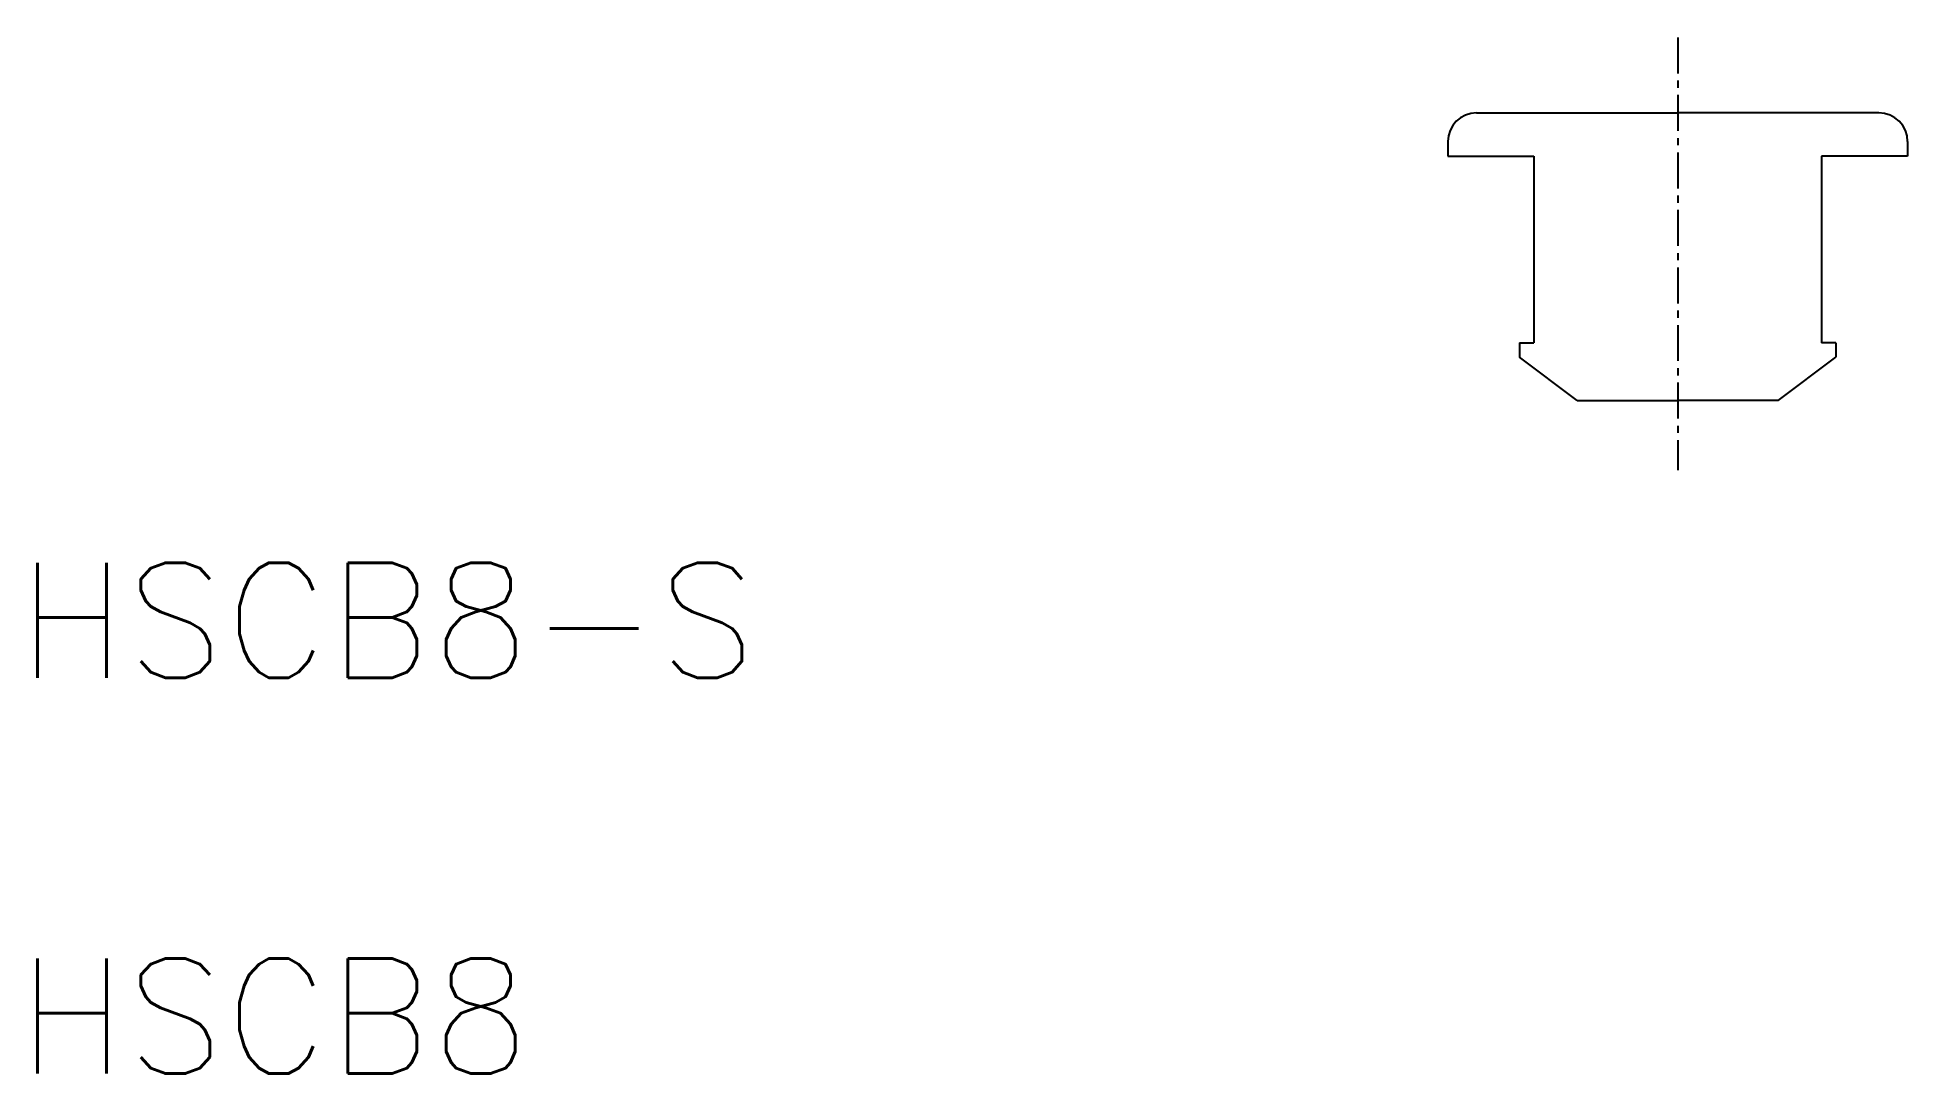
# Model space of a CAD drawing. Extents: x -57.1 to 8, y -28.5 to 7.5.
import ezdxf

# ---------------------------------------------------------------- set-up
doc = ezdxf.new("R2010")
doc.units = 0
doc.linetypes.add('CENTER', pattern=[2, 1.25, -0.25, 0.25, -0.25])
doc.layers.get('0').update_dxf_attribs({"linetype": 'CONTINUOUS'})
doc.styles.get("Standard").update_dxf_attribs({"font": 'txt.shx', "bigfont": 'bigfont.shx'})

msp = doc.modelspace()

# ---------------------------------------------------------------- linework, layer by layer
at = {"color": 1, "linetype": 'CENTER'}
msp.add_line((0, 7.521), (0, -7.521), dxfattribs=at)
at = {"color": 7, "linetype": 'CONTINUOUS'}
for p, q in [((-7, 4.898), (0, 4.898)), ((7, 4.898), (0, 4.898)), ((-8, 3.898), (-8, 3.398)), ((-8, 3.398), (-5, 3.398)), ((-5, 3.398), (-5, -3.102)), ((5, 3.398), (5, -3.102)), ((8, 3.398), (5, 3.398)), ((8, 3.898), (8, 3.398)), ((-5.5, -3.102), (-5, -3.102)), ((-5.5, -3.102), (-5.5, -3.602)), ((5.5, -3.102), (5, -3.102)), ((5.5, -3.102), (5.5, -3.602)), ((-3.5, -5.102), (-5.5, -3.602)), ((3.5, -5.102), (5.5, -3.602)), ((-3.5, -5.102), (0, -5.102)), ((3.5, -5.102), (0, -5.102))]:
    msp.add_line(p, q, dxfattribs=at)
for centre, start, end in [((-7, 3.898), 90, 180), ((7, 3.898), 360, 90)]:
    msp.add_arc(centre, 1, start, end, dxfattribs=at)

# ---------------------------------------------------------------- texts
for s, p in [('HSCB8-S', (-57.763, -14.743)), ('HSCB8', (-57.763, -28.507))]:
    msp.add_text(s, height=4, dxfattribs=at).set_placement(p)

doc.saveas('drawing.dxf')
